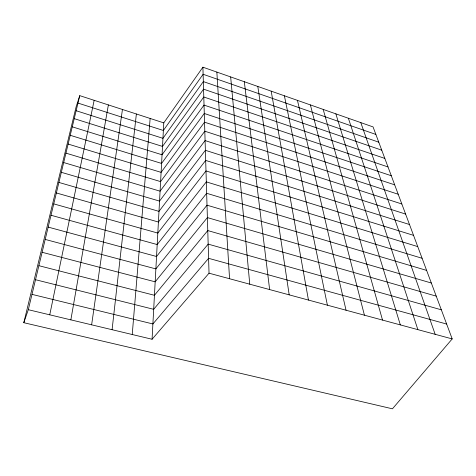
<?xml version="1.0" encoding="UTF-8"?>
<svg xmlns="http://www.w3.org/2000/svg" width="476" height="476" viewBox="0 0 476 476"><rect width="100%" height="100%" fill="white"/><g stroke="black" fill="none" stroke-linecap="round" stroke-linejoin="round"><path stroke-width="0.71" d="M23.8 322.704L28.304 309.703L152.064 339.251L163.78 122.873L202.907 67.187L373.065 126.913L452.2 338.918L392.438 408.813L23.8 322.704L76.16 106.719L79.766 95.652L163.78 122.873M132.227 334.521L150.148 118.459M112.086 329.707L136.374 113.996M91.63 324.822L122.445 109.48M70.853 319.866L108.373 104.922M49.748 314.82L94.147 100.311M28.304 309.703L79.766 95.652M152.064 339.251L209.035 273.188L202.907 67.187M31.993 294.364L152.891 323.96L208.589 258.319L446.655 324.055M35.516 279.715L153.683 309.317L208.167 244.123L441.335 309.811M38.883 265.697L154.444 295.287L207.768 230.562L436.23 296.137M42.108 252.28L155.176 281.828L207.381 217.591L431.333 283.018M45.202 239.428L155.872 268.91L207.012 205.18L426.627 270.404M48.165 227.094L156.544 256.499L206.655 193.286L422.099 258.272M209.035 273.188L452.2 338.918M51.009 215.259L157.193 244.563L206.316 181.88L417.738 246.598M53.746 203.889L157.812 233.079L205.989 170.932L413.543 235.358M56.37 192.958L158.413 222.024L205.68 160.412L409.497 224.517M58.899 182.439L158.99 211.368L205.376 150.303L405.594 214.069M61.339 172.312L159.543 201.092L205.091 140.575L401.833 203.984M63.683 162.548L160.079 191.179L204.811 131.209L398.198 194.244M65.944 153.141L160.596 181.612L204.543 122.183L394.681 184.831M68.127 144.061L161.102 172.366L204.281 113.478L391.284 175.733M70.234 135.297L161.584 163.429L204.031 105.089L388 166.933M72.269 126.83L162.054 154.783L203.793 96.985L384.822 158.413M74.238 118.643L162.506 146.424L203.555 89.155L381.74 150.166M76.142 110.729L162.941 138.32L203.335 81.586L378.759 142.175M77.981 103.072L163.369 130.478L203.115 74.268L375.867 134.428M360.79 122.606L435.171 334.319M348.39 118.256L417.88 329.642M335.86 113.853L400.334 324.9M323.192 109.409L382.52 320.086M310.394 104.916L364.426 315.195M297.458 100.376L346.058 310.227M284.386 95.789L327.399 305.187M271.171 91.154L308.448 300.064M257.813 86.465L289.194 294.858M244.313 81.723L269.636 289.575M230.664 76.934L249.763 284.202M216.86 72.084L229.563 278.74"/></g></svg>
